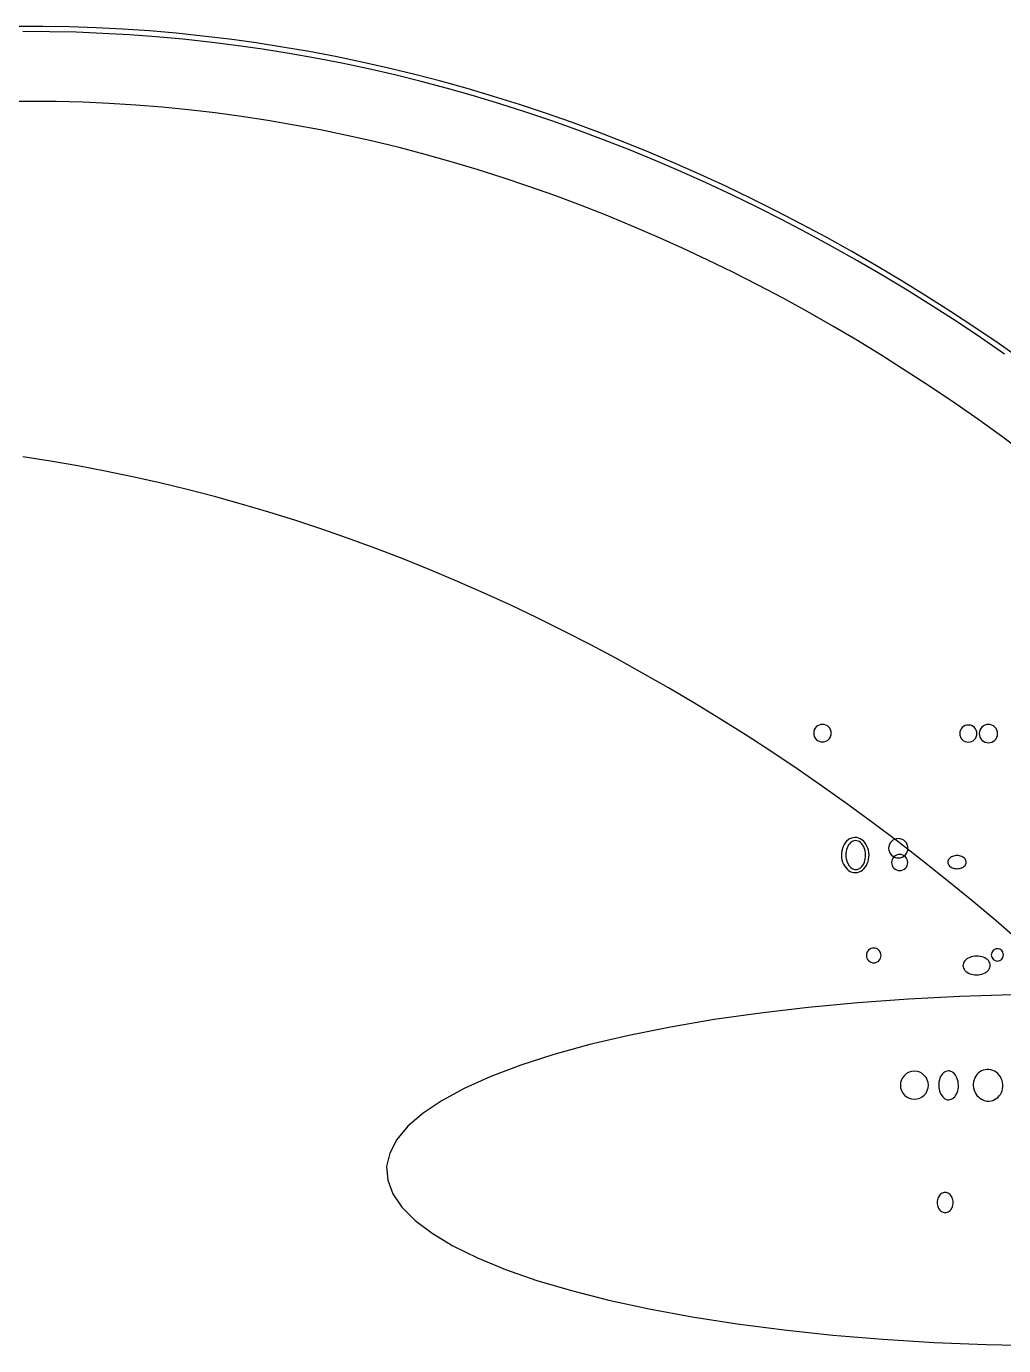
# Model space of a CAD drawing. Extents: x -1 to 217, y -22 to 302.
# Drawn here: x 107.7 to 154.1, y 239 to 301.6 of the extents above; entities that cross this region are included whole.
import ezdxf

# ---------------------------------------------------------------- set-up
doc = ezdxf.new("R2010")
doc.units = 0

msp = doc.modelspace()

# ---------------------------------------------------------------- linework, layer by layer
at = {"layer": 'CIRCLES'}
for p, q in [((145.268, 268.444), (145.205, 268.392)), ((145.34, 268.482), (145.268, 268.444)), ((145.418, 268.506), (145.34, 268.482)), ((145.5, 268.514), (145.418, 268.506)), ((145.581, 268.506), (145.5, 268.514)), ((145.659, 268.482), (145.581, 268.506)), ((145.731, 268.444), (145.659, 268.482)), ((145.794, 268.392), (145.731, 268.444)), ((152.265, 268.452), (152.195, 268.414)), ((152.342, 268.475), (152.265, 268.452)), ((152.421, 268.483), (152.342, 268.475)), ((152.501, 268.475), (152.421, 268.483)), ((152.577, 268.452), (152.501, 268.475)), ((152.647, 268.414), (152.577, 268.452)), ((153.131, 268.439), (153.065, 268.384)), ((153.207, 268.479), (153.131, 268.439)), ((153.289, 268.504), (153.207, 268.479)), ((153.374, 268.512), (153.289, 268.504)), ((153.459, 268.504), (153.374, 268.512)), ((153.541, 268.479), (153.459, 268.504)), ((153.616, 268.439), (153.541, 268.479)), ((153.682, 268.384), (153.616, 268.439)), ((145.091, 268.178), (145.083, 268.097)), ((145.083, 268.097), (145.091, 268.016)), ((145.114, 268.257), (145.091, 268.178)), ((145.091, 268.016), (145.114, 267.937)), ((145.153, 268.329), (145.114, 268.257)), ((145.114, 267.937), (145.153, 267.865)), ((145.205, 268.392), (145.153, 268.329)), ((145.153, 267.865), (145.205, 267.802)), ((145.846, 268.329), (145.794, 268.392)), ((145.794, 267.802), (145.846, 267.865)), ((145.885, 268.257), (145.846, 268.329)), ((145.846, 267.865), (145.885, 267.937)), ((145.909, 268.178), (145.885, 268.257)), ((145.885, 267.937), (145.909, 268.016)), ((145.917, 268.097), (145.909, 268.178)), ((145.909, 268.016), (145.917, 268.097)), ((152.022, 268.155), (152.014, 268.076)), ((152.014, 268.076), (152.022, 267.996)), ((152.045, 268.232), (152.022, 268.155)), ((152.022, 267.996), (152.045, 267.92)), ((152.083, 268.302), (152.045, 268.232)), ((152.045, 267.92), (152.083, 267.85)), ((152.133, 268.364), (152.083, 268.302)), ((152.083, 267.85), (152.133, 267.788)), ((152.195, 268.414), (152.133, 268.364)), ((152.709, 268.364), (152.647, 268.414)), ((152.76, 268.302), (152.709, 268.364)), ((152.709, 267.788), (152.76, 267.85)), ((152.797, 268.232), (152.76, 268.302)), ((152.76, 267.85), (152.797, 267.92)), ((152.82, 268.155), (152.797, 268.232)), ((152.797, 267.92), (152.82, 267.996)), ((152.828, 268.076), (152.82, 268.155)), ((152.82, 267.996), (152.828, 268.076)), ((152.946, 268.161), (152.937, 268.076)), ((152.937, 268.076), (152.946, 267.991)), ((152.971, 268.243), (152.946, 268.161)), ((152.946, 267.991), (152.971, 267.909)), ((153.011, 268.318), (152.971, 268.243)), ((152.971, 267.909), (153.011, 267.833)), ((153.065, 268.384), (153.011, 268.318)), ((153.011, 267.833), (153.065, 267.767)), ((153.736, 268.318), (153.682, 268.384)), ((153.682, 267.767), (153.736, 267.833)), ((153.777, 268.243), (153.736, 268.318)), ((153.736, 267.833), (153.777, 267.909)), ((153.802, 268.161), (153.777, 268.243)), ((153.777, 267.909), (153.802, 267.991)), ((153.81, 268.076), (153.802, 268.161)), ((153.802, 267.991), (153.81, 268.076)), ((145.205, 267.802), (145.268, 267.75)), ((145.268, 267.75), (145.34, 267.712)), ((145.34, 267.712), (145.418, 267.688)), ((145.418, 267.688), (145.5, 267.68)), ((145.5, 267.68), (145.581, 267.688)), ((145.581, 267.688), (145.659, 267.712)), ((145.659, 267.712), (145.731, 267.75)), ((145.731, 267.75), (145.794, 267.802)), ((152.133, 267.788), (152.195, 267.737)), ((152.195, 267.737), (152.265, 267.7)), ((152.265, 267.7), (152.342, 267.677)), ((152.342, 267.677), (152.421, 267.669)), ((152.421, 267.669), (152.501, 267.677)), ((152.501, 267.677), (152.577, 267.7)), ((152.577, 267.7), (152.647, 267.737)), ((152.647, 267.737), (152.709, 267.788)), ((153.065, 267.767), (153.131, 267.713)), ((153.131, 267.713), (153.207, 267.673)), ((153.207, 267.673), (153.289, 267.648)), ((153.289, 267.648), (153.374, 267.639)), ((153.374, 267.639), (153.459, 267.648)), ((153.459, 267.648), (153.541, 267.673)), ((153.541, 267.673), (153.616, 267.713)), ((153.616, 267.713), (153.682, 267.767)), ((148.675, 262.811), (148.649, 262.725)), ((148.717, 262.89), (148.675, 262.811)), ((148.774, 262.96), (148.717, 262.89)), ((148.844, 263.017), (148.774, 262.96)), ((148.923, 263.059), (148.844, 263.017)), ((149.009, 263.085), (148.923, 263.059)), ((149.098, 263.094), (149.009, 263.085)), ((149.187, 263.085), (149.098, 263.094)), ((149.273, 263.059), (149.187, 263.085)), ((149.352, 263.017), (149.273, 263.059)), ((149.422, 262.96), (149.352, 263.017)), ((149.479, 262.89), (149.422, 262.96)), ((149.521, 262.811), (149.479, 262.89)), ((149.547, 262.725), (149.521, 262.811)), ((148.649, 262.725), (148.64, 262.636)), ((148.64, 262.636), (148.649, 262.547)), ((148.649, 262.547), (148.675, 262.461)), ((148.675, 262.461), (148.717, 262.382)), ((148.717, 262.382), (148.774, 262.312)), ((148.774, 262.312), (148.844, 262.255)), ((148.844, 262.255), (148.923, 262.213)), ((148.892, 262.228), (148.844, 262.171)), ((148.949, 262.276), (148.892, 262.228)), ((148.923, 262.213), (149.009, 262.187)), ((149.015, 262.311), (148.949, 262.276)), ((149.009, 262.187), (149.098, 262.178)), ((149.087, 262.333), (149.015, 262.311)), ((149.161, 262.34), (149.087, 262.333)), ((149.098, 262.178), (149.187, 262.187)), ((149.236, 262.333), (149.161, 262.34)), ((149.187, 262.187), (149.273, 262.213)), ((149.308, 262.311), (149.236, 262.333)), ((149.273, 262.213), (149.352, 262.255)), ((149.374, 262.276), (149.308, 262.311)), ((149.352, 262.255), (149.422, 262.312)), ((149.431, 262.228), (149.374, 262.276)), ((149.422, 262.312), (149.479, 262.382)), ((149.479, 262.171), (149.431, 262.228)), ((149.479, 262.382), (149.521, 262.461)), ((149.521, 262.461), (149.547, 262.547)), ((149.556, 262.636), (149.547, 262.725)), ((149.547, 262.547), (149.556, 262.636)), ((148.787, 262.033), (148.78, 261.959)), ((148.78, 261.959), (148.787, 261.884)), ((148.809, 262.105), (148.787, 262.033)), ((148.787, 261.884), (148.809, 261.813)), ((148.844, 262.171), (148.809, 262.105)), ((148.809, 261.813), (148.844, 261.747)), ((148.844, 261.747), (148.892, 261.689)), ((148.892, 261.689), (148.949, 261.641)), ((148.949, 261.641), (149.015, 261.606)), ((149.015, 261.606), (149.087, 261.584)), ((149.087, 261.584), (149.161, 261.577)), ((149.161, 261.577), (149.236, 261.584)), ((149.236, 261.584), (149.308, 261.606)), ((149.308, 261.606), (149.374, 261.641)), ((149.374, 261.641), (149.431, 261.689)), ((149.431, 261.689), (149.479, 261.747)), ((149.514, 262.105), (149.479, 262.171)), ((149.479, 261.747), (149.514, 261.813)), ((149.536, 262.033), (149.514, 262.105)), ((149.514, 261.813), (149.536, 261.884)), ((149.543, 261.959), (149.536, 262.033)), ((149.536, 261.884), (149.543, 261.959)), ((147.687, 257.799), (147.643, 257.747)), ((147.74, 257.843), (147.687, 257.799)), ((147.8, 257.875), (147.74, 257.843)), ((147.866, 257.895), (147.8, 257.875)), ((147.934, 257.902), (147.866, 257.895)), ((148.002, 257.895), (147.934, 257.902)), ((148.068, 257.875), (148.002, 257.895)), ((148.128, 257.843), (148.068, 257.875)), ((148.181, 257.799), (148.128, 257.843)), ((148.224, 257.747), (148.181, 257.799)), ((153.637, 257.817), (153.593, 257.781)), ((153.687, 257.843), (153.637, 257.817)), ((153.741, 257.86), (153.687, 257.843)), ((153.797, 257.865), (153.741, 257.86)), ((153.853, 257.86), (153.797, 257.865)), ((153.907, 257.843), (153.853, 257.86)), ((153.957, 257.817), (153.907, 257.843)), ((154.001, 257.781), (153.957, 257.817)), ((147.591, 257.621), (147.585, 257.552)), ((147.585, 257.552), (147.591, 257.484)), ((147.611, 257.686), (147.591, 257.621)), ((147.591, 257.484), (147.611, 257.419)), ((147.643, 257.747), (147.611, 257.686)), ((147.611, 257.419), (147.643, 257.358)), ((147.643, 257.358), (147.687, 257.305)), ((147.687, 257.305), (147.74, 257.262)), ((147.74, 257.262), (147.8, 257.23)), ((147.8, 257.23), (147.866, 257.21)), ((147.866, 257.21), (147.934, 257.203)), ((147.934, 257.203), (148.002, 257.21)), ((148.002, 257.21), (148.068, 257.23)), ((148.068, 257.23), (148.128, 257.262)), ((148.128, 257.262), (148.181, 257.305)), ((148.181, 257.305), (148.224, 257.358)), ((148.257, 257.686), (148.224, 257.747)), ((148.224, 257.358), (148.257, 257.419)), ((148.276, 257.621), (148.257, 257.686)), ((148.257, 257.419), (148.276, 257.484)), ((148.283, 257.552), (148.276, 257.621)), ((148.276, 257.484), (148.283, 257.552)), ((153.515, 257.633), (153.509, 257.577)), ((153.509, 257.577), (153.515, 257.521)), ((153.531, 257.687), (153.515, 257.633)), ((153.515, 257.521), (153.531, 257.467)), ((153.558, 257.737), (153.531, 257.687)), ((153.531, 257.467), (153.558, 257.417)), ((153.593, 257.781), (153.558, 257.737)), ((153.558, 257.417), (153.593, 257.374)), ((153.593, 257.374), (153.637, 257.338)), ((153.637, 257.338), (153.687, 257.311)), ((153.687, 257.311), (153.741, 257.295)), ((153.741, 257.295), (153.797, 257.289)), ((153.797, 257.289), (153.853, 257.295)), ((153.853, 257.295), (153.907, 257.311)), ((153.907, 257.311), (153.957, 257.338)), ((153.957, 257.338), (154.001, 257.374)), ((154.036, 257.737), (154.001, 257.781)), ((154.001, 257.374), (154.036, 257.417)), ((154.063, 257.687), (154.036, 257.737)), ((154.036, 257.417), (154.063, 257.467)), ((154.079, 257.633), (154.063, 257.687)), ((154.063, 257.467), (154.079, 257.521)), ((154.085, 257.577), (154.079, 257.633)), ((154.079, 257.521), (154.085, 257.577)), ((149.246, 251.651), (149.208, 251.526)), ((149.308, 251.766), (149.246, 251.651)), ((149.39, 251.866), (149.308, 251.766)), ((149.491, 251.949), (149.39, 251.866)), ((149.606, 252.01), (149.491, 251.949)), ((149.73, 252.048), (149.606, 252.01)), ((149.86, 252.061), (149.73, 252.048)), ((149.99, 252.048), (149.86, 252.061)), ((150.114, 252.01), (149.99, 252.048)), ((150.229, 251.949), (150.114, 252.01)), ((150.33, 251.866), (150.229, 251.949)), ((150.412, 251.766), (150.33, 251.866)), ((150.474, 251.651), (150.412, 251.766)), ((150.512, 251.526), (150.474, 251.651)), ((149.208, 251.526), (149.196, 251.397)), ((149.196, 251.397), (149.208, 251.267)), ((149.208, 251.267), (149.246, 251.142)), ((149.246, 251.142), (149.308, 251.027)), ((149.308, 251.027), (149.39, 250.927)), ((149.39, 250.927), (149.491, 250.844)), ((150.229, 250.844), (150.33, 250.927)), ((150.33, 250.927), (150.412, 251.027)), ((150.412, 251.027), (150.474, 251.142)), ((150.474, 251.142), (150.512, 251.267)), ((150.524, 251.397), (150.512, 251.526)), ((150.512, 251.267), (150.524, 251.397)), ((149.491, 250.844), (149.606, 250.783)), ((149.606, 250.783), (149.73, 250.745)), ((149.73, 250.745), (149.86, 250.732)), ((149.86, 250.732), (149.99, 250.745)), ((149.99, 250.745), (150.114, 250.783)), ((150.114, 250.783), (150.229, 250.844))]:
    msp.add_line(p, q, dxfattribs=at)
at = {"layer": 'ELLIPSES'}
for p, q in [((108.519, 301.618), (107.253, 301.618)), ((109.785, 301.597), (108.519, 301.618)), ((111.051, 301.553), (109.785, 301.597)), ((108.835, 301.365), (107.57, 301.37)), ((110.101, 301.337), (108.835, 301.365)), ((111.366, 301.288), (110.101, 301.337)), ((112.316, 301.488), (111.051, 301.553)), ((112.63, 301.217), (111.366, 301.288)), ((113.581, 301.401), (112.316, 301.488)), ((113.894, 301.125), (112.63, 301.217)), ((114.845, 301.292), (113.581, 301.401)), ((115.157, 301.01), (113.894, 301.125)), ((116.108, 301.162), (114.845, 301.292)), ((116.419, 300.874), (115.157, 301.01)), ((117.369, 301.009), (116.108, 301.162)), ((118.63, 300.835), (117.369, 301.009)), ((117.68, 300.716), (116.419, 300.874)), ((118.94, 300.536), (117.68, 300.716)), ((119.889, 300.64), (118.63, 300.835)), ((120.198, 300.335), (118.94, 300.536)), ((121.147, 300.423), (119.889, 300.64)), ((122.402, 300.184), (121.147, 300.423)), ((121.455, 300.112), (120.198, 300.335)), ((122.709, 299.867), (121.455, 300.112)), ((123.656, 299.923), (122.402, 300.184)), ((123.962, 299.601), (122.709, 299.867)), ((124.908, 299.642), (123.656, 299.923)), ((125.212, 299.313), (123.962, 299.601)), ((126.157, 299.338), (124.908, 299.642)), ((126.461, 299.003), (125.212, 299.313)), ((127.404, 299.013), (126.157, 299.338)), ((127.706, 298.673), (126.461, 299.003)), ((128.648, 298.667), (127.404, 299.013)), ((128.949, 298.32), (127.706, 298.673)), ((129.89, 298.299), (128.648, 298.667)), ((107.901, 298.062), (106.644, 298.051)), ((109.157, 298.051), (107.901, 298.062)), ((110.414, 298.017), (109.157, 298.051)), ((111.67, 297.961), (110.414, 298.017)), ((112.926, 297.882), (111.67, 297.961)), ((114.181, 297.782), (112.926, 297.882)), ((130.189, 297.946), (128.949, 298.32)), ((131.129, 297.91), (129.89, 298.299)), ((131.427, 297.551), (130.189, 297.946)), ((132.364, 297.5), (131.129, 297.91)), ((115.435, 297.658), (114.181, 297.782)), ((116.689, 297.512), (115.435, 297.658)), ((117.94, 297.344), (116.689, 297.512)), ((119.191, 297.154), (117.94, 297.344)), ((132.661, 297.135), (131.427, 297.551)), ((133.596, 297.069), (132.364, 297.5)), ((120.44, 296.941), (119.191, 297.154)), ((121.687, 296.706), (120.44, 296.941)), ((122.932, 296.449), (121.687, 296.706)), ((133.891, 296.697), (132.661, 297.135)), ((134.825, 296.616), (133.596, 297.069)), ((135.118, 296.238), (133.891, 296.697)), ((136.05, 296.142), (134.825, 296.616)), ((124.175, 296.17), (122.932, 296.449)), ((125.416, 295.868), (124.175, 296.17)), ((136.342, 295.758), (135.118, 296.238)), ((137.271, 295.647), (136.05, 296.142)), ((126.654, 295.544), (125.416, 295.868)), ((127.889, 295.198), (126.654, 295.544)), ((137.561, 295.257), (136.342, 295.758)), ((138.488, 295.132), (137.271, 295.647)), ((129.122, 294.831), (127.889, 295.198)), ((130.352, 294.441), (129.122, 294.831)), ((138.777, 294.735), (137.561, 295.257)), ((139.702, 294.595), (138.488, 295.132)), ((139.988, 294.192), (138.777, 294.735)), ((131.578, 294.029), (130.352, 294.441)), ((140.911, 294.038), (139.702, 294.595)), ((141.195, 293.628), (139.988, 294.192)), ((132.801, 293.595), (131.578, 294.029)), ((134.021, 293.14), (132.801, 293.595)), ((142.115, 293.459), (140.911, 294.038)), ((142.398, 293.044), (141.195, 293.628)), ((135.237, 292.663), (134.021, 293.14)), ((143.315, 292.861), (142.115, 293.459)), ((143.596, 292.438), (142.398, 293.044)), ((144.51, 292.241), (143.315, 292.861)), ((136.449, 292.164), (135.237, 292.663)), ((144.789, 291.812), (143.596, 292.438)), ((145.7, 291.601), (144.51, 292.241)), ((137.657, 291.644), (136.449, 292.164)), ((138.861, 291.102), (137.657, 291.644)), ((145.977, 291.166), (144.789, 291.812)), ((146.886, 290.941), (145.7, 291.601)), ((140.06, 290.538), (138.861, 291.102)), ((147.16, 290.499), (145.977, 291.166)), ((141.255, 289.954), (140.06, 290.538)), ((148.065, 290.26), (146.886, 290.941)), ((148.338, 289.812), (147.16, 290.499)), ((142.445, 289.348), (141.255, 289.954)), ((149.24, 289.559), (148.065, 290.26)), ((149.51, 289.104), (148.338, 289.812)), ((143.63, 288.721), (142.445, 289.348)), ((150.409, 288.838), (149.24, 289.559)), ((150.677, 288.377), (149.51, 289.104)), ((144.811, 288.072), (143.63, 288.721)), ((151.572, 288.097), (150.409, 288.838)), ((145.986, 287.403), (144.811, 288.072)), ((151.838, 287.629), (150.677, 288.377)), ((152.729, 287.336), (151.572, 288.097)), ((147.155, 286.713), (145.986, 287.403)), ((152.993, 286.861), (151.838, 287.629)), ((153.881, 286.555), (152.729, 287.336)), ((148.319, 286.002), (147.155, 286.713)), ((154.142, 286.074), (152.993, 286.861)), ((149.477, 285.27), (148.319, 286.002)), ((155.026, 285.754), (153.881, 286.555)), ((150.63, 284.517), (149.477, 285.27)), ((151.776, 283.744), (150.63, 284.517)), ((152.916, 282.951), (151.776, 283.744)), ((154.05, 282.137), (152.916, 282.951)), ((155.177, 281.304), (154.05, 282.137)), ((108.876, 280.995), (107.576, 281.196)), ((110.175, 280.772), (108.876, 280.995)), ((111.473, 280.526), (110.175, 280.772)), ((112.77, 280.258), (111.473, 280.526)), ((114.067, 279.967), (112.77, 280.258)), ((115.361, 279.654), (114.067, 279.967)), ((116.654, 279.318), (115.361, 279.654)), ((117.946, 278.96), (116.654, 279.318)), ((119.235, 278.579), (117.946, 278.96)), ((120.522, 278.177), (119.235, 278.579)), ((121.807, 277.752), (120.522, 278.177)), ((123.089, 277.305), (121.807, 277.752)), ((124.368, 276.836), (123.089, 277.305)), ((125.644, 276.344), (124.368, 276.836)), ((126.917, 275.831), (125.644, 276.344)), ((128.187, 275.297), (126.917, 275.831)), ((129.453, 274.74), (128.187, 275.297)), ((130.716, 274.162), (129.453, 274.74)), ((131.974, 273.562), (130.716, 274.162)), ((133.228, 272.94), (131.974, 273.562)), ((134.478, 272.297), (133.228, 272.94)), ((135.724, 271.633), (134.478, 272.297)), ((136.964, 270.948), (135.724, 271.633)), ((138.2, 270.241), (136.964, 270.948)), ((139.431, 269.514), (138.2, 270.241)), ((140.656, 268.766), (139.431, 269.514)), ((141.876, 267.997), (140.656, 268.766)), ((143.091, 267.207), (141.876, 267.997)), ((144.299, 266.397), (143.091, 267.207)), ((145.501, 265.566), (144.299, 266.397)), ((146.698, 264.715), (145.501, 265.566)), ((147.887, 263.844), (146.698, 264.715)), ((149.071, 262.953), (147.887, 263.844)), ((146.526, 262.812), (146.48, 262.721)), ((146.581, 262.895), (146.526, 262.812)), ((146.644, 262.968), (146.581, 262.895)), ((146.714, 263.03), (146.644, 262.968)), ((146.79, 263.079), (146.714, 263.03)), ((146.786, 262.854), (146.741, 262.795)), ((146.836, 262.905), (146.786, 262.854)), ((146.87, 263.116), (146.79, 263.079)), ((146.891, 262.945), (146.836, 262.905)), ((146.953, 263.139), (146.87, 263.116)), ((146.948, 262.975), (146.891, 262.945)), ((147.008, 262.993), (146.948, 262.975)), ((147.039, 263.147), (146.953, 263.139)), ((147.069, 263), (147.008, 262.993)), ((147.124, 263.142), (147.039, 263.147)), ((147.13, 262.995), (147.069, 263)), ((147.208, 263.122), (147.124, 263.142)), ((147.19, 262.978), (147.13, 262.995)), ((147.248, 262.95), (147.19, 262.978)), ((147.29, 263.089), (147.208, 263.122)), ((147.304, 262.912), (147.248, 262.95)), ((147.368, 263.042), (147.29, 263.089)), ((147.355, 262.862), (147.304, 262.912)), ((147.402, 262.804), (147.355, 262.862)), ((147.44, 262.983), (147.368, 263.042)), ((147.443, 262.737), (147.402, 262.804)), ((147.505, 262.912), (147.44, 262.983)), ((147.563, 262.831), (147.505, 262.912)), ((147.612, 262.741), (147.563, 262.831)), ((150.247, 262.042), (149.071, 262.953)), ((146.404, 262.411), (146.4, 262.302)), ((146.4, 262.302), (146.408, 262.194)), ((146.419, 262.518), (146.404, 262.411)), ((146.408, 262.194), (146.426, 262.087)), ((146.444, 262.622), (146.419, 262.518)), ((146.48, 262.721), (146.444, 262.622)), ((146.614, 262.397), (146.611, 262.308)), ((146.611, 262.308), (146.616, 262.218)), ((146.625, 262.486), (146.614, 262.397)), ((146.616, 262.218), (146.629, 262.131)), ((146.643, 262.571), (146.625, 262.486)), ((146.669, 262.652), (146.643, 262.571)), ((146.702, 262.727), (146.669, 262.652)), ((146.741, 262.795), (146.702, 262.727)), ((147.478, 262.663), (147.443, 262.737)), ((147.506, 262.583), (147.478, 262.663)), ((147.527, 262.498), (147.506, 262.583)), ((147.54, 262.41), (147.527, 262.498)), ((147.532, 262.143), (147.543, 262.231)), ((147.546, 262.321), (147.54, 262.41)), ((147.543, 262.231), (147.546, 262.321)), ((147.652, 262.644), (147.612, 262.741)), ((147.681, 262.542), (147.652, 262.644)), ((147.7, 262.435), (147.681, 262.542)), ((147.689, 262.11), (147.704, 262.218)), ((147.708, 262.326), (147.7, 262.435)), ((147.704, 262.218), (147.708, 262.326)), ((151.573, 262.202), (151.535, 262.172)), ((151.617, 262.228), (151.573, 262.202)), ((151.665, 262.25), (151.617, 262.228)), ((151.717, 262.267), (151.665, 262.25)), ((151.772, 262.28), (151.717, 262.267)), ((151.828, 262.287), (151.772, 262.28)), ((151.886, 262.289), (151.828, 262.287)), ((151.943, 262.286), (151.886, 262.289)), ((152, 262.277), (151.943, 262.286)), ((152.054, 262.263), (152, 262.277)), ((152.105, 262.245), (152.054, 262.263)), ((152.153, 262.222), (152.105, 262.245)), ((152.196, 262.194), (152.153, 262.222)), ((152.233, 262.163), (152.196, 262.194)), ((146.426, 262.087), (146.456, 261.984)), ((146.456, 261.984), (146.495, 261.887)), ((146.495, 261.887), (146.545, 261.798)), ((146.545, 261.798), (146.603, 261.717)), ((146.603, 261.717), (146.668, 261.646)), ((146.629, 262.131), (146.65, 262.046)), ((146.65, 262.046), (146.678, 261.966)), ((146.668, 261.646), (146.74, 261.587)), ((146.678, 261.966), (146.713, 261.892)), ((146.713, 261.892), (146.755, 261.825)), ((146.74, 261.587), (146.818, 261.54)), ((146.755, 261.825), (146.801, 261.766)), ((146.801, 261.766), (146.853, 261.717)), ((146.853, 261.717), (146.908, 261.678)), ((146.908, 261.678), (146.967, 261.65)), ((146.967, 261.65), (147.027, 261.634)), ((147.027, 261.634), (147.088, 261.629)), ((147.088, 261.629), (147.149, 261.635)), ((147.149, 261.635), (147.208, 261.654)), ((147.208, 261.654), (147.266, 261.683)), ((147.238, 261.513), (147.318, 261.549)), ((147.266, 261.683), (147.32, 261.724)), ((147.318, 261.549), (147.394, 261.599)), ((147.32, 261.724), (147.37, 261.774)), ((147.37, 261.774), (147.415, 261.834)), ((147.394, 261.599), (147.464, 261.661)), ((147.415, 261.834), (147.455, 261.902)), ((147.455, 261.902), (147.488, 261.977)), ((147.464, 261.661), (147.527, 261.734)), ((147.488, 261.977), (147.514, 262.058)), ((147.514, 262.058), (147.532, 262.143)), ((147.527, 261.734), (147.582, 261.817)), ((147.582, 261.817), (147.628, 261.908)), ((147.628, 261.908), (147.664, 262.007)), ((147.664, 262.007), (147.689, 262.11)), ((151.417, 261.111), (150.247, 262.042)), ((151.446, 262.024), (151.442, 261.984)), ((151.442, 261.984), (151.445, 261.943)), ((151.445, 261.943), (151.456, 261.904)), ((151.458, 262.064), (151.446, 262.024)), ((151.456, 261.904), (151.474, 261.865)), ((151.477, 262.102), (151.458, 262.064)), ((151.474, 261.865), (151.499, 261.828)), ((151.503, 262.138), (151.477, 262.102)), ((151.499, 261.828), (151.531, 261.794)), ((151.535, 262.172), (151.503, 262.138)), ((151.531, 261.794), (151.568, 261.763)), ((151.568, 261.763), (151.611, 261.736)), ((151.611, 261.736), (151.659, 261.713)), ((151.659, 261.713), (151.71, 261.694)), ((151.71, 261.694), (151.765, 261.68)), ((151.765, 261.68), (151.821, 261.672)), ((151.821, 261.672), (151.878, 261.668)), ((151.878, 261.668), (151.936, 261.67)), ((151.936, 261.67), (151.992, 261.678)), ((151.992, 261.678), (152.047, 261.69)), ((152.047, 261.69), (152.099, 261.707)), ((152.099, 261.707), (152.147, 261.729)), ((152.147, 261.729), (152.191, 261.756)), ((152.191, 261.756), (152.229, 261.786)), ((152.229, 261.786), (152.261, 261.819)), ((152.265, 262.129), (152.233, 262.163)), ((152.261, 261.819), (152.287, 261.855)), ((152.29, 262.093), (152.265, 262.129)), ((152.287, 261.855), (152.306, 261.893)), ((152.308, 262.054), (152.29, 262.093)), ((152.306, 261.893), (152.318, 261.933)), ((152.319, 262.014), (152.308, 262.054)), ((152.318, 261.933), (152.322, 261.973)), ((152.322, 261.973), (152.319, 262.014)), ((146.818, 261.54), (146.9, 261.507)), ((146.9, 261.507), (146.984, 261.487)), ((146.984, 261.487), (147.069, 261.481)), ((147.069, 261.481), (147.154, 261.49)), ((147.154, 261.49), (147.238, 261.513)), ((152.579, 260.16), (151.417, 261.111)), ((153.734, 259.191), (152.579, 260.16)), ((154.882, 258.202), (153.734, 259.191)), ((152.186, 257.183), (152.171, 257.126)), ((152.213, 257.239), (152.186, 257.183)), ((152.25, 257.292), (152.213, 257.239)), ((152.296, 257.341), (152.25, 257.292)), ((152.351, 257.385), (152.296, 257.341)), ((152.414, 257.424), (152.351, 257.385)), ((152.484, 257.458), (152.414, 257.424)), ((152.56, 257.484), (152.484, 257.458)), ((152.64, 257.504), (152.56, 257.484)), ((152.723, 257.517), (152.64, 257.504)), ((152.807, 257.521), (152.723, 257.517)), ((152.892, 257.519), (152.807, 257.521)), ((152.975, 257.508), (152.892, 257.519)), ((153.055, 257.491), (152.975, 257.508)), ((153.131, 257.466), (153.055, 257.491)), ((153.202, 257.434), (153.131, 257.466)), ((153.266, 257.397), (153.202, 257.434)), ((153.323, 257.353), (153.266, 257.397)), ((153.37, 257.306), (153.323, 257.353)), ((153.408, 257.254), (153.37, 257.306)), ((153.436, 257.199), (153.408, 257.254)), ((153.454, 257.142), (153.436, 257.199)), ((152.171, 257.126), (152.166, 257.068)), ((152.166, 257.068), (152.172, 257.01)), ((152.172, 257.01), (152.189, 256.953)), ((152.189, 256.953), (152.217, 256.898)), ((152.217, 256.898), (152.255, 256.846)), ((152.255, 256.846), (152.303, 256.798)), ((152.303, 256.798), (152.359, 256.755)), ((152.359, 256.755), (152.423, 256.718)), ((152.423, 256.718), (152.494, 256.686)), ((152.494, 256.686), (152.57, 256.661)), ((152.57, 256.661), (152.651, 256.644)), ((152.651, 256.644), (152.734, 256.633)), ((152.734, 256.633), (152.818, 256.63)), ((152.818, 256.63), (152.903, 256.635)), ((152.903, 256.635), (152.985, 256.648)), ((152.985, 256.648), (153.065, 256.667)), ((153.065, 256.667), (153.141, 256.694)), ((153.141, 256.694), (153.211, 256.727)), ((153.211, 256.727), (153.274, 256.767)), ((153.274, 256.767), (153.329, 256.811)), ((153.329, 256.811), (153.376, 256.86)), ((153.376, 256.86), (153.413, 256.913)), ((153.413, 256.913), (153.439, 256.968)), ((153.439, 256.968), (153.455, 257.026)), ((153.46, 257.084), (153.454, 257.142)), ((153.455, 257.026), (153.46, 257.084)), ((147.17, 255.311), (144.826, 255.09)), ((149.574, 255.484), (147.17, 255.311)), ((152.022, 255.609), (149.574, 255.484)), ((154.5, 255.684), (152.022, 255.609)), ((142.555, 254.822), (140.37, 254.51)), ((144.826, 255.09), (142.555, 254.822)), ((138.286, 254.155), (136.314, 253.759)), ((140.37, 254.51), (138.286, 254.155)), ((136.314, 253.759), (134.466, 253.325)), ((132.754, 252.855), (131.188, 252.352)), ((134.466, 253.325), (132.754, 252.855)), ((131.188, 252.352), (129.777, 251.819)), ((129.777, 251.819), (128.529, 251.259)), ((151.027, 251.564), (151.017, 251.475)), ((151.046, 251.649), (151.027, 251.564)), ((151.072, 251.73), (151.046, 251.649)), ((151.104, 251.805), (151.072, 251.73)), ((151.144, 251.873), (151.104, 251.805)), ((151.189, 251.932), (151.144, 251.873)), ((151.239, 251.983), (151.189, 251.932)), ((151.293, 252.023), (151.239, 251.983)), ((151.351, 252.053), (151.293, 252.023)), ((151.411, 252.071), (151.351, 252.053)), ((151.471, 252.078), (151.411, 252.071)), ((151.532, 252.073), (151.471, 252.078)), ((151.593, 252.056), (151.532, 252.073)), ((151.651, 252.028), (151.593, 252.056)), ((151.706, 251.99), (151.651, 252.028)), ((151.758, 251.94), (151.706, 251.99)), ((151.805, 251.882), (151.758, 251.94)), ((151.846, 251.815), (151.805, 251.882)), ((151.881, 251.741), (151.846, 251.815)), ((151.909, 251.661), (151.881, 251.741)), ((151.93, 251.576), (151.909, 251.661)), ((151.943, 251.488), (151.93, 251.576)), ((152.666, 251.558), (152.655, 251.461)), ((152.69, 251.652), (152.666, 251.558)), ((152.725, 251.742), (152.69, 251.652)), ((152.77, 251.826), (152.725, 251.742)), ((152.826, 251.903), (152.77, 251.826)), ((152.891, 251.97), (152.826, 251.903)), ((152.963, 252.028), (152.891, 251.97)), ((153.042, 252.075), (152.963, 252.028)), ((153.127, 252.111), (153.042, 252.075)), ((153.216, 252.134), (153.127, 252.111)), ((153.307, 252.145), (153.216, 252.134)), ((153.398, 252.143), (153.307, 252.145)), ((153.489, 252.128), (153.398, 252.143)), ((153.578, 252.1), (153.489, 252.128)), ((153.663, 252.061), (153.578, 252.1)), ((153.743, 252.01), (153.663, 252.061)), ((153.816, 251.948), (153.743, 252.01)), ((153.881, 251.877), (153.816, 251.948)), ((153.937, 251.798), (153.881, 251.877)), ((153.983, 251.712), (153.937, 251.798)), ((154.019, 251.621), (153.983, 251.712)), ((154.043, 251.525), (154.019, 251.621)), ((128.529, 251.259), (127.453, 250.676)), ((151.017, 251.475), (151.014, 251.386)), ((151.014, 251.386), (151.019, 251.296)), ((151.019, 251.296), (151.032, 251.209)), ((151.032, 251.209), (151.053, 251.124)), ((151.053, 251.124), (151.081, 251.044)), ((151.081, 251.044), (151.116, 250.97)), ((151.116, 250.97), (151.157, 250.903)), ((151.773, 250.852), (151.818, 250.912)), ((151.818, 250.912), (151.857, 250.98)), ((151.857, 250.98), (151.89, 251.055)), ((151.89, 251.055), (151.916, 251.136)), ((151.916, 251.136), (151.935, 251.221)), ((151.935, 251.221), (151.945, 251.309)), ((151.948, 251.399), (151.943, 251.488)), ((151.945, 251.309), (151.948, 251.399)), ((152.655, 251.461), (152.655, 251.363)), ((152.655, 251.363), (152.667, 251.266)), ((152.667, 251.266), (152.692, 251.17)), ((152.692, 251.17), (152.727, 251.079)), ((152.727, 251.079), (152.773, 250.993)), ((152.773, 250.993), (152.829, 250.914)), ((152.829, 250.914), (152.894, 250.843)), ((153.884, 250.889), (153.94, 250.965)), ((153.94, 250.965), (153.986, 251.049)), ((153.986, 251.049), (154.02, 251.139)), ((154.02, 251.139), (154.044, 251.233)), ((154.055, 251.428), (154.043, 251.525)), ((154.044, 251.233), (154.055, 251.33)), ((154.055, 251.33), (154.055, 251.428)), ((127.453, 250.676), (126.554, 250.073)), ((151.157, 250.903), (151.204, 250.844)), ((151.204, 250.844), (151.256, 250.795)), ((151.256, 250.795), (151.311, 250.756)), ((151.311, 250.756), (151.369, 250.728)), ((151.369, 250.728), (151.429, 250.712)), ((151.429, 250.712), (151.491, 250.707)), ((151.491, 250.707), (151.551, 250.713)), ((151.551, 250.713), (151.611, 250.732)), ((151.611, 250.732), (151.669, 250.761)), ((151.669, 250.761), (151.723, 250.802)), ((151.723, 250.802), (151.773, 250.852)), ((152.894, 250.843), (152.967, 250.782)), ((152.967, 250.782), (153.047, 250.731)), ((153.047, 250.731), (153.132, 250.691)), ((153.132, 250.691), (153.221, 250.664)), ((153.221, 250.664), (153.312, 250.649)), ((153.312, 250.649), (153.404, 250.646)), ((153.404, 250.646), (153.495, 250.657)), ((153.495, 250.657), (153.583, 250.68)), ((153.583, 250.68), (153.668, 250.716)), ((153.668, 250.716), (153.747, 250.763)), ((153.747, 250.763), (153.82, 250.821)), ((153.82, 250.821), (153.884, 250.889)), ((126.554, 250.073), (125.839, 249.454)), ((125.839, 249.454), (125.31, 248.822)), ((125.31, 248.822), (124.973, 248.182)), ((124.973, 248.182), (124.828, 247.536)), ((124.828, 247.536), (124.876, 246.89)), ((124.876, 246.89), (125.118, 246.247)), ((125.118, 246.247), (125.551, 245.611)), ((150.952, 245.954), (150.943, 245.893)), ((150.968, 246.013), (150.952, 245.954)), ((150.99, 246.069), (150.968, 246.013)), ((151.018, 246.121), (150.99, 246.069)), ((151.051, 246.168), (151.018, 246.121)), ((151.088, 246.209), (151.051, 246.168)), ((151.13, 246.244), (151.088, 246.209)), ((151.175, 246.271), (151.13, 246.244)), ((151.222, 246.291), (151.175, 246.271)), ((151.271, 246.304), (151.222, 246.291)), ((151.321, 246.308), (151.271, 246.304)), ((151.37, 246.304), (151.321, 246.308)), ((151.419, 246.291), (151.37, 246.304)), ((151.466, 246.271), (151.419, 246.291)), ((151.511, 246.244), (151.466, 246.271)), ((151.553, 246.209), (151.511, 246.244)), ((151.59, 246.168), (151.553, 246.209)), ((151.623, 246.121), (151.59, 246.168)), ((151.651, 246.069), (151.623, 246.121)), ((151.673, 246.013), (151.651, 246.069)), ((151.689, 245.954), (151.673, 246.013)), ((151.698, 245.893), (151.689, 245.954)), ((125.551, 245.611), (126.173, 244.985)), ((150.943, 245.893), (150.939, 245.831)), ((150.939, 245.831), (150.943, 245.768)), ((150.943, 245.768), (150.952, 245.707)), ((150.952, 245.707), (150.968, 245.648)), ((150.968, 245.648), (150.99, 245.592)), ((150.99, 245.592), (151.018, 245.54)), ((151.018, 245.54), (151.051, 245.493)), ((151.051, 245.493), (151.088, 245.452)), ((151.088, 245.452), (151.13, 245.417)), ((151.13, 245.417), (151.175, 245.39)), ((151.175, 245.39), (151.222, 245.37)), ((151.222, 245.37), (151.271, 245.358)), ((151.271, 245.358), (151.321, 245.353)), ((151.321, 245.353), (151.37, 245.358)), ((151.37, 245.358), (151.419, 245.37)), ((151.419, 245.37), (151.466, 245.39)), ((151.466, 245.39), (151.511, 245.417)), ((151.511, 245.417), (151.553, 245.452)), ((151.553, 245.452), (151.59, 245.493)), ((151.59, 245.493), (151.623, 245.54)), ((151.623, 245.54), (151.651, 245.592)), ((151.651, 245.592), (151.673, 245.648)), ((151.673, 245.648), (151.689, 245.707)), ((151.689, 245.707), (151.698, 245.768)), ((151.702, 245.831), (151.698, 245.893)), ((151.698, 245.768), (151.702, 245.831)), ((126.173, 244.985), (126.981, 244.373)), ((126.981, 244.373), (127.969, 243.78)), ((127.969, 243.78), (129.132, 243.208)), ((129.132, 243.208), (130.462, 242.661)), ((130.462, 242.661), (131.952, 242.143)), ((131.952, 242.143), (133.592, 241.656)), ((133.592, 241.656), (135.374, 241.203)), ((135.374, 241.203), (137.285, 240.788)), ((137.285, 240.788), (139.315, 240.412)), ((139.315, 240.412), (141.451, 240.078)), ((141.451, 240.078), (143.68, 239.788)), ((143.68, 239.788), (145.99, 239.543)), ((145.99, 239.543), (148.366, 239.346)), ((148.366, 239.346), (150.793, 239.197)), ((150.793, 239.197), (153.258, 239.097)), ((153.258, 239.097), (155.746, 239.047))]:
    msp.add_line(p, q, dxfattribs=at)

doc.saveas('drawing.dxf')
